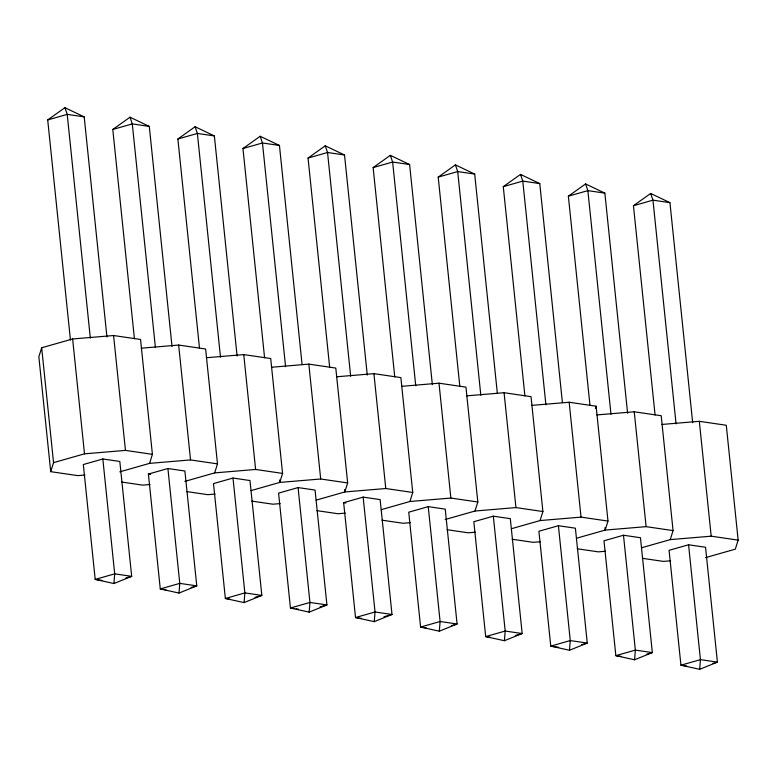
<?xml version="1.0" encoding="UTF-8"?>
<svg xmlns="http://www.w3.org/2000/svg" width="777" height="777" viewBox="0 0 777 777"><rect width="100%" height="100%" fill="white"/><g stroke="black" fill="none" stroke-linecap="round" stroke-linejoin="round"><path stroke-width="1.17" d="M113.918 583.537L114.695 573.853L102.826 458.984L83.324 464.539L95.192 579.399L113.918 583.537L131.682 576.34L119.813 461.47L102.826 458.984M179.001 593.065L179.778 583.381L167.91 468.521L148.407 474.067L160.276 588.937L179.001 593.065L196.766 585.868L184.887 471.008L167.91 468.521M244.085 602.602L244.862 592.919L232.993 478.049L213.49 483.595L225.359 598.465L244.085 602.602L261.839 595.405L249.971 480.536L232.993 478.049M309.159 612.13L309.945 602.447L298.067 487.577L278.574 493.133L290.443 608.002L309.159 612.13L326.923 604.933L315.054 490.064L298.067 487.577M374.242 621.658L375.029 611.985L363.15 497.115L343.648 502.661L355.526 617.53L374.242 621.658L392.006 614.471L380.138 499.601L363.15 497.115M439.326 631.196L440.103 621.513L428.234 506.643L408.731 512.198L420.6 627.058L439.326 631.196L457.09 623.999L445.221 509.129L428.234 506.643M504.409 640.724L505.186 631.041L493.317 516.181L473.815 521.726L485.683 636.596L504.409 640.724L522.173 633.537L510.304 518.667L493.317 516.181M569.492 650.262L570.269 640.578L558.401 525.708L538.898 531.254L550.767 646.124L569.492 650.262L587.257 643.065L575.388 528.195L558.401 525.708M634.576 659.79L635.353 650.106L623.484 535.236L603.982 540.792L615.85 655.662L634.576 659.79L652.34 652.593L640.462 537.733L623.484 535.236M699.659 669.318L700.436 659.644L688.568 544.774L669.065 550.32L680.934 665.19L699.659 669.318L717.414 662.13L705.545 547.261L688.568 544.774M119.775 471.843L149.582 463.364L152.409 454.341L140.54 339.471L113.588 335.528L72.63 338.966L41.676 347.775L38.85 356.798L50.719 471.668L77.681 475.611L84.907 475.009M50.719 471.668L53.545 462.645L41.676 347.775M184.858 481.381L214.666 472.892L217.492 463.879L205.623 349.009L178.661 345.056L141.327 348.193M206.41 357.721L243.745 354.594L270.707 358.537L282.575 473.407L279.749 482.43L251.088 490.588M271.494 367.259L308.828 364.122L335.79 368.075L347.659 482.935L344.833 491.958L316.171 500.116M381.254 509.654L409.916 501.495L412.742 492.472L400.874 377.603L373.912 373.659L336.577 376.787M445.182 519.512L475 511.023L477.826 502L465.947 387.131L438.995 383.187L401.66 386.324M511.412 528.71L540.073 520.561L542.9 511.538L531.031 396.668L504.079 392.715L466.734 395.852M595.405 408.449L596.114 406.196L569.162 402.253L531.818 405.38M596.114 406.196L607.983 521.066L605.157 530.089L576.495 538.247M641.579 547.775L670.24 539.617L673.067 530.604L661.198 415.734L634.236 411.781L596.901 414.918M661.985 424.446L699.319 421.319L726.281 425.262L738.15 540.132L735.324 549.154L705.516 557.633M70.454 340.044L47.708 119.93L64.928 107.682L84.198 116.871L106.944 336.985M134.421 338.753L112.791 129.458L130.012 117.21L149.281 126.398L172.028 346.513M199.504 348.281L177.875 138.996L195.095 126.738L214.365 135.926L237.111 356.041M264.588 357.818L242.958 148.524L260.178 136.276L279.448 145.464L302.068 364.374M329.671 367.346L308.042 158.061L325.252 145.804L344.522 154.992L367.268 375.106M394.745 376.874L373.125 167.589L390.336 155.342L409.605 164.53L432.352 384.644M459.829 386.412L438.199 177.117L455.419 164.87L474.689 174.058L497.309 392.968M524.912 395.94L503.282 186.655L520.503 174.398L539.772 183.595L562.393 402.505M589.996 405.477L568.366 196.183L585.586 183.935L604.856 193.123L627.602 413.238M655.079 415.005L633.449 205.72L650.67 193.463L669.939 202.651L692.686 422.766M47.708 119.93L67.21 114.384L84.198 116.871M112.791 129.458L132.294 123.912L149.281 126.398M177.875 138.996L197.377 133.44L214.365 135.926M242.958 148.524L262.461 142.978L279.448 145.464M308.042 158.061L327.544 152.506L344.522 154.992M373.125 167.589L392.628 162.043L409.605 164.53M438.199 177.117L457.702 171.571L474.689 174.058M503.282 186.655L522.785 181.099L539.772 183.595M568.366 196.183L587.868 190.637L604.856 193.123M633.449 205.72L652.952 200.165L669.939 202.651M53.545 462.645L84.499 453.836L125.456 450.398L152.409 454.341M125.942 577.971L131.682 576.34L114.695 573.853L95.192 579.399L101.991 580.4M191.025 587.509L196.766 585.868L179.778 583.381L160.276 588.937L165.938 589.762M254.963 597.367L261.839 595.405L244.862 592.919L225.359 598.465L229.885 599.135M320.046 606.895L326.923 604.933L309.945 602.447L290.443 608.002L293.832 608.498M383.974 616.753L392.006 614.471L375.029 611.985L355.526 617.53L361.179 618.356M451.35 625.631L457.09 623.999L440.103 621.513L420.6 627.058L426.262 627.894M515.287 635.489L522.173 633.537L505.186 631.041L485.683 636.596L490.219 637.257M581.517 644.696L587.257 643.065L570.269 640.578L550.767 646.124L558.692 647.29M646.6 654.224L652.34 652.593L635.353 650.106L615.85 655.662L621.513 656.487M712.83 663.432L717.414 662.13L700.436 659.644L680.934 665.19L686.596 666.015M149.582 463.364L190.54 459.926L217.492 463.879M214.666 472.892L255.614 469.463L282.575 473.407M149.99 484.537L142.764 485.139L121.659 482.051M347.659 482.935L320.697 478.991L279.749 482.43L279.506 480.031M215.074 494.065L207.838 494.677L186.742 491.588M412.742 492.472L385.78 488.519L344.833 491.958L344.58 489.568M280.147 503.603L272.921 504.205L251.826 501.116M409.916 501.495L450.864 498.057L477.826 502M345.231 513.131L338.005 513.743L316.909 510.654M475 511.023L515.947 507.585L542.9 511.538M410.314 522.668L403.088 523.271L381.993 520.182M540.073 520.561L581.031 517.123L607.983 521.066M475.398 532.196L468.172 532.799L447.076 529.71M673.067 530.604L646.114 526.651L605.157 530.089L604.914 527.7M540.481 541.724L533.255 542.336L512.16 539.248M670.24 539.617L711.188 536.179L738.15 540.132M605.565 551.262L598.339 551.864L577.233 548.776M670.638 560.79L663.412 561.402L642.317 558.313M148.407 474.067L150.67 474.397M343.648 502.661L345.92 502.991M296.105 608.828L298.368 609.158M650.67 193.463L652.952 200.165L676.068 423.892M585.586 183.935L587.868 190.637L610.994 414.355M520.503 174.398L522.785 181.099L545.91 404.827M455.419 164.87L457.702 171.571L480.827 395.299M390.336 155.342L392.628 162.043L415.744 385.761M325.252 145.804L327.544 152.506L350.66 376.233M260.178 136.276L262.461 142.978L285.577 366.695M195.095 126.738L197.377 133.44L220.493 357.167M130.012 117.21L132.294 123.912L155.419 347.63M64.928 107.682L67.21 114.384L90.336 338.102M699.319 421.319L711.188 536.179M634.236 411.781L646.114 526.651M569.162 402.253L581.031 517.123M504.079 392.715L515.947 507.585M438.995 383.187L450.864 498.057M373.912 373.659L385.78 488.519M308.828 364.122L320.697 478.991M243.745 354.594L255.614 469.463M178.661 345.056L190.54 459.926M113.588 335.528L125.456 450.398M72.63 338.966L84.499 453.836"/></g></svg>
